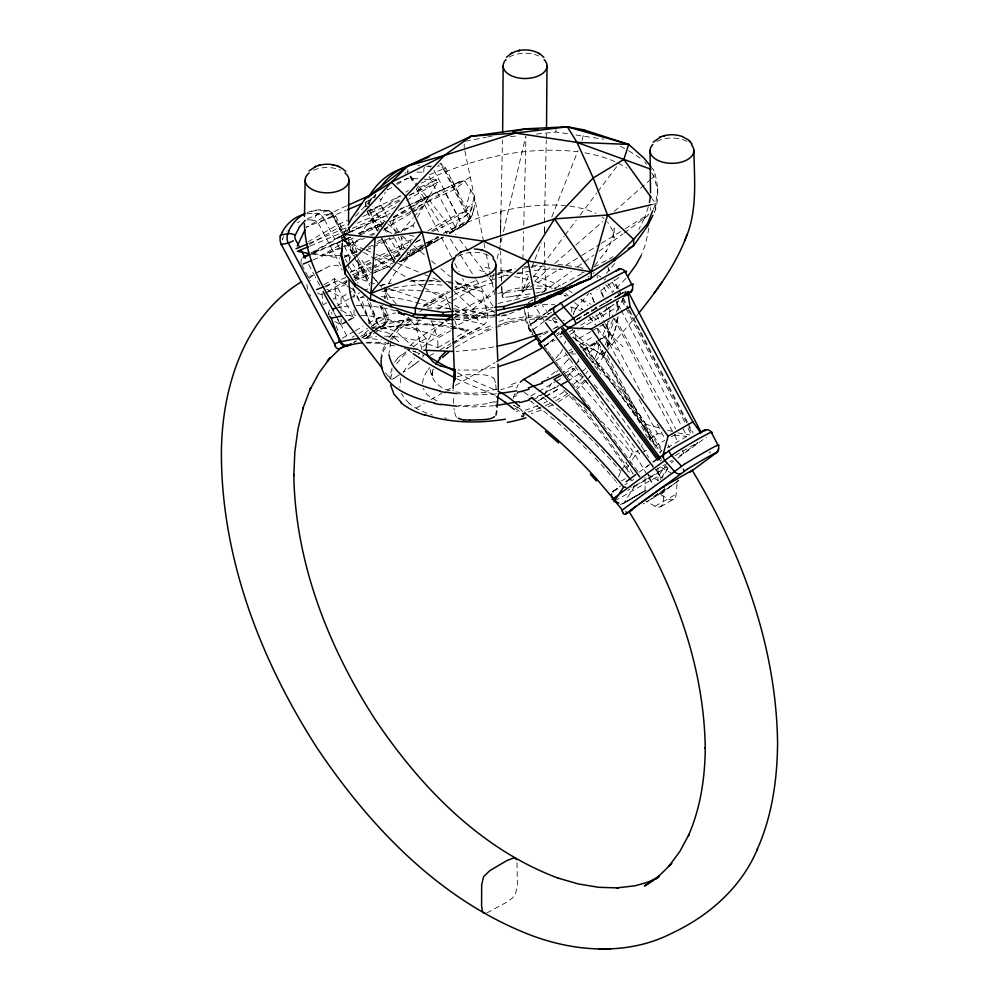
<?xml version="1.0" encoding="UTF-8"?>
<svg xmlns="http://www.w3.org/2000/svg" width="999" height="999" viewBox="0 0 999 999"><rect width="100%" height="100%" fill="white"/><g stroke="black" fill="none" stroke-linecap="round" stroke-linejoin="round"><path stroke-width="0.75" stroke-dasharray="5 3.75" d="M544.368 232.305L544.368 226.423L544.38 232.655M500.649 238.848L500.636 241.895L500.636 239.011M500.661 232.767L500.686 225.162L500.649 233.229M544.393 231.768L544.418 225.524M453.071 390.934L453.084 389.647M431.58 230.931L467.282 210.377L467.27 209.091A10.027 4.208 -73.2 0 1 467.407 208.616M437.937 344.867L437.774 347.714L432.729 345.741A310.801 158.154 61.6 0 0 383.991 336.188M500.599 238.174L500.611 245.354M500.611 236.726L500.686 225.162M544.443 222.615L546.278 140.409M328.896 314.71C327.335 311.75 331.88 305.544 331.855 314.173M500.886 211.813L500.661 226.011L502.472 139.985M546.316 138.936L546.441 133.042M380.781 359.041L381.618 353.084L385.914 342.37M522.664 268.806L522.09 292.12L513.873 300.949M522.902 259.478L523.601 231.506M523.751 225.287L525.961 136.688M575.861 340.497L575.774 335.864L574.163 330.269M545.729 288.524L545.866 288.711A88.299 8.429 -4 0 1 545.941 288.961L544.805 290.959M422.415 383.404L423.701 377.073L427.897 369.43M348.351 268.256L348.676 263.923M664.422 487.2L663.274 501.585A13.749 7.942 60 0 1 662.474 504.695L660.576 506.793L657.879 507.292A10.927 6.306 60 0 1 654.969 506.281L645.704 500.924M660.576 506.793L673.488 499.338L675.386 497.24A13.749 7.942 60 0 0 676.186 494.13L677.459 478.246M426.161 348.451C427.185 336.95 436.251 328.459 444.58 321.428M639.66 453.246L639.585 454.058L565.247 352.859M342.52 241.683L343.356 234.241L347.44 226.323M654.32 212.675C659.527 199.163 658.329 183.953 653.933 170.33L652.135 168.119M609.44 316.496L610.064 306.543M617.694 317.794L614.497 331.68L607.38 347.902M618.031 316.683C616.945 327.173 612.899 337.212 607.23 346.054M376.635 320.204L376.086 322.902M655.681 210.002L655.681 203.671L657.841 188.424M449.587 233.616L462.774 226.111C472.402 220.654 475.137 208.666 474.65 198.389M599.1 344.405L597.464 352.11L593.119 362.587M551.698 312.337L529.695 325.05L528.721 326.361L528.883 328.559L531.368 330.906L544.28 321.353M571.728 312.05L571.952 304.245M349.101 261.263L352.21 249.5L357.917 237.799M648.95 227.859L645.629 243.956L640.996 255.894M390.509 378.758L392.969 370.204M381.131 360.277L383.416 351.136L388.661 341.733M389.985 375.799L389.81 377.048A20.779 6.656 -41.3 0 0 389.835 378.171L390.609 379.096A5.819 1.873 -41.6 0 0 391.158 379.108M410.552 250.2L410.189 251.998A31.394 15.972 60.3 0 1 408.466 256.144L405.956 258.803L400.374 261.726M608.691 339.96L606.893 347.602L608.691 333.728L606.393 321.965M573.451 314.598L573.613 313.798M365.584 202.435L365.284 206.955M426.111 346.94L426.748 343.544A73.976 23.589 -45.5 0 0 426.96 342.257A51.249 16.346 -45.5 0 0 426.998 341.533L426.648 339.185L408.291 317.57M425.949 347.727L425.811 348.401M459.09 221.591L459.415 219.48L434.902 171.94A10.914 8.479 68.2 0 0 433.666 169.942M470.354 218.019L470.504 217.295L469.13 219.443A8.317 6.768 66.5 0 1 468.356 219.98L446.116 232.829M473.913 208.966L471.678 216.146L472.165 215.01M493.631 273.876L491.883 281.418L494.53 293.594M497.152 258.803L502.085 237.687M503.484 231.656L525.649 136.638M410.764 209.678L453.484 190.022L465.084 181.643L470.816 190.06L466.633 204.957A10.927 8.904 66.2 0 0 466.371 206.006L467.744 207.33L471.491 205.17L469.83 217.57A31.394 20.167 59.7 0 1 467.307 222.165L462.774 226.111M431.98 373.776L433.129 369.268L432.13 374.737L433.091 368.082M386.526 288.986L384.927 298.738L384.89 286.875M648.339 206.805L644.467 218.506L645.391 216.196L638.96 229.246M618.481 477.01L620.591 471.915M565.546 341.084L564.61 344.068M400.799 377.984L399.762 387.437M528.721 326.361L528.733 328.196L532.604 334.94M574.2 311.463L576.798 307.767L581.443 309.091M390.909 342.058L388.961 353.296M392.145 368.007L390.347 374.2A76.074 24.476 -41 0 0 390.047 375.761M386.064 290.659L387.275 287.075M513.161 398.451L514.897 393.344M516.62 388.224L516.97 387.2A7.418 2.685 -45.9 0 1 518.369 384.59M608.066 322.34L603.234 334.141L599.8 339.985M651.161 441.483L645.529 424.225L601.91 354.682L603.421 350.412M605.444 344.717L614.522 319.056M577.784 361.975L578.945 358.841M641.083 447.04L642.245 444.543M371.84 332.192L369.63 335.452L371.378 333.191M528.359 276.236L522.09 292.12L560.439 268.544M531.793 267.57L541.495 243.019M551.773 217.02L578.034 150.587M582.03 140.472L583.741 133.604M653.346 209.365L655.681 203.671L652.047 198.614M347.44 230.732L343.356 240.584L362.25 251.548M617.931 310.689L623.151 298.202M597.19 367.47L604.932 353.259M603.708 356.119L606.768 349.263M282.205 240.135A4.97 4.058 66.3 0 1 282.542 239.023L283.341 237.312M612.961 319.58L605.369 336.388L598.876 341.159M613.149 319.156L613.436 318.531M616.271 312.225L619.03 306.119L620.454 308.866M307.342 218.756L317.832 214.623L330.419 214.885A4.995 4.071 66.3 0 1 333.916 217.695L335.689 216.159L334.353 214.086L328.771 210.664L317.382 210.127L308.404 212.188M391.933 339.897L399.063 328.933M402.922 258.541L425.999 245.454M572.914 351.011L571.778 353.309M626.96 468.244L627.797 471.041L632.417 473.813A13.449 6.981 8.3 0 0 633.091 474.05M374.138 197.552L375.624 194.817M387.487 217.332L381.069 205.357A5.42 4.408 66.3 0 1 381.031 199.688L385.477 192.07M414.66 222.315L412.999 225.324L401.398 232.03M417.432 217.295L428.971 196.391L412.187 204.033M388.798 283.479C395.791 269.193 407.392 257.804 419.855 248.189L422.802 246.116M423.376 355.819L422.565 357.142M368.906 203.172L372.627 197.103M605.219 352.185L603.508 353.971L601.373 354.008A19.218 10.739 52 0 1 597.027 351.361M403.346 372.09L408.903 364.061L414.672 357.917M394.667 362.088L397.664 358.416M667.819 468.668L661.875 478.071M544.293 394.717L553.134 380.769M567.644 377.222L573.276 368.344A351.636 195.429 65.5 0 1 590.446 386.9M621.653 470.267L626.385 462.799M629.545 457.817L631.917 454.083L638.236 450.437L629.545 464.135M628.758 465.372L627.172 467.869A318.044 176.761 65.5 0 0 572.452 396.84M634.964 485.701L624.238 502.597A7.305 4.221 60 0 1 620.766 503.596M666.982 462.799L659.115 475.199A7.305 1.161 -29.5 0 1 650.349 480.507L616.52 500.024M661.363 477.872L667.956 467.47M388.898 337.699L397.152 327.622L408.666 317.207M396.615 363.636L408.966 349.7M469.917 218.694L462.2 226.286L448.676 233.304M467.744 207.33L467.682 207.417A1.711 0.987 -64.7 0 0 467.307 208.704M359.24 235.577C370.167 218.781 385.564 205.457 402.11 194.393M393.631 220.417L395.554 218.694L389.747 221.254M368.494 330.12L360.726 336.476M387.125 189.698L387.687 188.923M587.662 371.241L585.976 373.501M454.433 229.995A7.443 6.069 65.8 0 0 455.981 228.609L456.019 228.559M559.015 354.345L555.382 358.878M529.57 282.205L522.09 292.12L530.257 284.965M533.304 277.235L541.72 266.071M542.657 264.835L564.16 236.313M565.097 235.065L576.311 220.18M580.057 215.222L596.878 192.894M597.814 191.658L617.444 165.609M567.32 360.314L561.525 367.132M390.509 339.335L392.357 336.95M637.699 314.585L607.817 349.475M649.587 439.548L657.504 433.666L664.273 434.278M614.785 263.449L606.393 273.339M401.061 231.868L412.899 218.094M413.873 216.945L422.752 206.618L437.562 182.43L436.188 179.857L424.213 179.183M575.324 308.903L588.736 293.494M355.482 216.308L375.936 194.455M583.304 376.723L578.908 381.456M594.58 265.672L606.306 251.036L605.981 251.611L609.939 244.418L612.674 237.25L614.148 228.321L614.035 238.049L612.762 230.669L607.567 221.99M625.898 278.434L611.962 292.645M590.846 375.537L589.298 377.26M503.284 293.806L502.272 296.965M592.532 349.563L586.6 355.806M364.785 249.55L343.356 240.584L343.356 234.241L347.54 229.72M598.576 357.517L592.956 363.374M587.075 379.87L590.222 376.473M559.265 333.716L557.167 335.876M309.34 278.471L313.723 274.9M347.128 281.393L344.131 283.579L346.99 282.38M586.026 381.006L576.648 389.41M346.69 281.818L345.442 282.792M556.343 372.152L558.141 370.492M445.479 168.132L443.668 169.268A5.395 4.396 66.3 0 0 439.11 166.221L437.187 166.084M406.468 321.241L409.34 318.669M400.424 328.621L412.862 318.456M612.412 491.92L620.579 485.851M455.057 311.101L473.039 309.116L494.055 290.672M534.915 280.881L550.087 267.595M554.757 263.511L574.587 246.141M575.761 245.117L602.597 221.616M614.26 211.401L650.424 179.72M651.598 178.709L653.933 176.661L653.933 170.33M553.771 339.073L544.755 346.178M418.344 354.558L419.805 353.296M613.286 491.308L619.755 486.463M419.018 360.976L417.594 362.162M697.714 442.894L683.728 453.159L682.329 450.387M463.074 225.674L466.296 222.74A43.057 28.546 51.7 0 0 468.356 219.992M415.921 363.461L413.811 365.022M402.06 354.82L409.228 349.6M531.356 323.838L529.97 324.875L534.24 321.69M532.792 322.777L537.262 319.455M535.739 320.579L547.477 311.913M544.954 345.629L553.371 339.41M543.606 314.76L545.242 313.549M617.931 296.303L620.391 294.493L619.392 292.582M582.792 349.937L596.341 341.596M649.025 438.898L657.504 433.666L637.687 396.678M645.516 467.495L649.862 464.31M639.023 472.277L648.776 465.109M660.327 460.901L661.688 459.902M677.809 458.079L706.368 437.125M708.978 453.034L710.726 451.76M659.864 492.557L666.108 487.974M678.746 480.531L676.423 482.23M618.893 277.46L600.374 290.959L596.977 289.473M622.464 292.695L617.682 296.191M618.194 301.174L616.408 302.472L620.654 299.375M666.857 466.108L658.091 472.527A7.155 1.274 -30.1 0 1 649.637 477.734L632.105 487.862M671.241 462.899L673.426 461.288M663.648 491.496L646.465 501.998M667.207 488.898L674.899 483.279M660.139 494.068L678.421 480.694M532.33 299.85L528.558 302.597L532.654 300.374M542.407 292.507L571.353 271.428M577.647 266.845L594.005 254.92M599.038 251.261L622.951 233.841M624.213 232.917L648.126 215.497M604.145 280.07L605.856 278.821M605.644 310.327L612.824 305.095M609.877 307.242L617.07 301.998M673.913 484.065L646.927 501.71M607.442 309.016L579.408 326.049M683.691 453.196L676.872 457.629M593.019 273.526L594.293 272.602M413.361 346.653L420.829 341.408M412.312 366.109L403.509 372.14M569.705 394.655L558.316 401.898M312 220.242L314.91 220.542A4.983 4.071 66.3 0 1 318.331 223.326L324.488 219.618L335.602 216.034M587.887 277.11L589.173 276.224M454.995 313.873L473.663 303.359L494.48 294.655M367.182 337.262L369.568 335.514L366.621 337.575A13.449 13.049 30.5 0 1 365.771 337.962L369.218 337.35A310.801 158.154 61.6 0 1 376.498 336.501M399.625 374.662L396.303 376.71M455.319 347.415L473.051 337.175L493.007 328.471M428.409 242.17L438.086 236.189M423.376 306.643L450.337 291.521M405.869 192.083L408.379 190.534M565.734 265.284L580.282 256.343M581.605 255.532L600.124 244.156M601.448 243.331L623.938 229.52M625.262 228.696L649.063 214.061M583.166 350.424L597.464 342.158M308.129 277.585L315.846 273.139M634.802 485.801L633.191 486.538M317.932 272.29L329.77 265.996L336.651 265.235A8.254 6.731 66.3 0 1 338.736 266.233L342.095 269.568M386.388 315.409L387.437 314.847L376.723 319.368L366.633 299.775M534.44 306.456L535.377 305.919M646.116 490.272L623.301 503.496L620.204 504.42M404.495 259.765L400.824 261.501A7.343 5.982 66.3 0 1 399.612 261.988L404.757 259.44L407.629 256.618A43.132 19.992 67 0 0 409.053 254.245M362.387 337.412L371.453 332.18M552.884 329.171L557.779 326.336M600.112 314.098L599.35 312.699M639.797 493.918L623.676 503.246L641.882 492.732M346.603 205.894L330.969 212.962L306.169 227.273L346.141 210.314M366.121 201.835L375.661 196.766M387.687 189.822L391.695 187.512M397.04 184.415L407.729 178.247L422.714 179.096M308.017 241.858L337.35 224.925L347.227 220.417M309.378 244.43L338.711 227.497L347.177 223.639M380.981 205.407L379.046 206.493M399.875 200.824L371.616 217.133L357.355 223.102M409.29 195.392L436.188 179.857L416.421 188.861M310.926 253.022L338.411 237.15L346.828 233.316M349.263 232.692L340.871 236.513L312.038 253.159L339.685 258.192M395.854 206.506L372.977 219.718L348.738 229.87M406.618 200.3L437.562 182.43L409.315 195.305M339.473 245.092L321.203 255.644L310.776 253.771M358.766 233.566L383.978 222.365M393.244 217.02L407.792 208.616M409.115 207.854L428.971 196.391M383.703 223.239L360.052 233.716M393.481 217.595L412.362 206.693M413.374 206.106L439.335 191.121L461.9 181.006M410.726 213.561L384.003 228.996L391.87 233.466M412.063 212.787L422.752 206.618L390.06 221.403M344.056 257.068L360.589 249.101M324.051 284.628L334.378 278.659L348.763 286.963M350.362 272.09L373.826 260.826M325.574 287.088L334.615 281.868L353.334 317.207L348.164 320.192M412.175 239.41L410.539 240.359L410.776 243.257M327.834 291.408L347.477 280.057M354.021 276.286L370.654 268.381M344.131 283.579L346.69 282.105M354.345 277.685L373.476 268.356M406.393 247.814L374.463 262.1M415.422 242.607L420.579 239.635L422.09 241.358M423.876 245.667L409.041 254.233A8.342 6.793 65.4 0 1 408.254 254.608L407.18 252.747M427.572 243.531L438.698 237.113M427.297 244.705L433.791 240.959L407.142 253.059M322.852 305.045L326.723 302.809M333.179 299.076L335.764 297.59L334.378 278.659M399.225 261.85L423.376 247.914M426.823 245.916L440.621 237.949M443.369 236.938L397.977 262.687M449.45 233.429L457.554 228.746A7.343 5.982 66.3 0 0 459.365 219.28L445.804 193.706A5.507 4.483 66.3 0 0 439.335 191.134M403.471 260.24L443.094 237.475M326.698 289.136L341.084 297.44L351.411 291.483M337.262 305.694L349.126 298.851M350.449 298.089L359.677 292.757M431.655 321.603L437.025 336.251A318.044 162.362 61.6 0 0 371.865 327.759L360.801 297.565L365.859 294.643M346.878 320.941L340.409 324.675L333.941 312.437M334.877 321.466L341.084 325.05L347.54 321.328M348.826 320.579L353.996 317.595L353.996 309.927M342.27 338.299L353.983 331.531M355.282 330.781L363.087 326.273M368.281 323.276L374.787 319.518A7.305 1.723 -20.1 0 1 384.028 316.383A319.568 208.729 57.8 0 1 395.616 312.887M352.135 337.3L354.333 336.026M358.728 333.491L367.52 328.409M371.928 325.874L385.114 318.256A1.773 1.449 66.4 0 0 385.589 315.971L380.544 306.256M372.078 328.446L378.446 324.775L380.994 328.896M362.275 335.689L370.03 331.206M353.796 342.357L355.981 341.096M362.55 337.3L371.316 332.242M375.686 329.72L384.453 324.663A7.155 5.332 72.6 0 0 386.151 315.547L381.118 305.731M353.896 342.395L356.493 340.896M361.7 337.887L372.103 331.88M373.401 331.131L382.517 325.874A311.975 204.296 57.7 0 1 412.075 318.956M365.771 337.962L381.593 328.821L385.826 327.759A310.801 199.425 58.2 0 1 462.35 328.646L468.331 330.07L452.385 339.285M450.449 308.978L445.092 294.343L425.761 305.494A351.636 179.508 61.6 0 0 381.268 296.628M437.587 309.353L450.986 301.611M452.322 300.836L475.099 287.687A7.418 5.432 -79.5 0 1 482.042 291.508A344.955 225.312 57.8 0 0 455.169 286.363M450.699 330.719L437.525 338.324A8.991 1.099 83.1 0 1 437.874 344.605M452.01 329.957L457.28 326.923M437.774 347.714L451.061 340.047M429.533 355.906L433.529 353.609M440.184 349.762L450.824 343.619M452.16 342.844L484.103 324.4A7.293 5.345 -79.5 0 0 487.624 314.972L482.067 291.496M416.158 408.129L424.213 403.471M430.856 399.637L441.745 393.344M447.415 390.072L450.499 388.286M455.407 385.464L494.98 362.625M539.235 337.063L540.909 336.089M543.406 334.653L549.188 331.306M577.235 319.006L620.616 294.018M576.298 319.767L597.814 307.342M599.163 306.568L627.422 290.259M576.273 319.992L597.802 307.567M604.532 303.684L608.566 301.361M615.284 297.477L623.364 292.807M556.343 334.128L559.203 332.467M544.455 346.216L555.257 339.985M559.852 337.337L562.162 336.001M569.055 332.018L572.527 329.682M570.067 334.39L578.009 329.807M579.333 329.046L619.03 306.119M590.983 331.518L576.286 339.997L572.577 337.138M592.32 330.744L609.69 320.716M569.143 350.599L571.74 349.101M579.532 344.605L593.831 336.351M556.093 360.751L566.808 354.558M568.156 353.783L573.513 350.699M597.639 340.859L605.369 336.388L623.726 370.641M583.616 350.137L597.789 341.945L649.937 439.223M564.26 373.551L573.276 368.344M530.906 395.991L537.562 392.145M538.886 391.383L554.857 382.155M556.193 381.393L562.849 377.547M564.173 376.785L569.505 373.701A7.293 2.635 -45.9 0 0 575.699 367.37M533.354 399.837L541.333 395.229M542.657 394.468L558.603 385.264M541.758 398.501L544.393 396.978M545.704 396.228L560.189 387.862M540.297 399.712L543.019 398.139M545.566 396.665L560.289 388.161M642.132 452.672L647.24 449.725M654.345 446.478L664.785 440.447M671.316 436.688L676.535 433.666M659.477 452.247L662.1 450.724M667.332 447.702L687 436.351L681.992 426.76M621.39 480.969L625.349 478.683M675.012 455.669L696.44 443.306M613.349 491.283L620.516 487.175M624.912 484.627L627.11 483.366M631.505 480.819L633.703 479.557M655.494 469.992L664.66 464.697M669.892 461.675L672.514 460.164M635.401 485.439L667.045 467.17M627.722 490.397L629.907 489.135M643.756 491.333L624.238 502.597A7.305 5.707 32.5 0 1 620.916 503.346M653.458 496.453L658.616 493.469M643.231 503.846L644.455 503.146M654.969 506.281L676.186 494.13M372.777 331.418L384.727 324.538C392.145 319.992 385.839 310.127 382.555 305.294M404.907 173.302L406.006 172.677M457.117 376.785L464.185 374.975A68.856 66.646 29.1 0 1 468.069 374.7L480.719 374.7A73.976 71.853 31.3 0 1 483.316 374.837A51.249 49.775 31.2 0 1 484.89 374.962L490.247 376.011L493.543 378.196M429.582 174.663L445.517 167.994M696.815 443.094L697.677 442.644M534.015 299.638L538.111 297.427M554.495 288.549L584.515 272.277M594.08 267.108L613.186 256.755M421.416 183.104L438.648 174.7C481.943 156.194 529.92 146.291 577.035 151.661M443.269 233.391C480.469 213.836 523.039 202.51 565.247 205.507M317.133 272.415L325.299 268.107M377.56 207.28L374.001 209.028L381.718 223.564M552.809 404.757L547.589 407.28M461.513 226.835L447.739 233.217M459.54 181.793L451.61 185.539M407.13 172.09L408.254 171.528M383.579 230.307L389.148 227.035L393.169 223.164L399.013 232.38M459.752 181.693L457.892 182.58L459.328 181.893M555.144 328.034L557.879 326.748M454.42 289.61L478.196 279.595M415.909 202.048L439.672 190.946M374.613 328.833L384.453 324.663M673.488 499.338L670.791 499.837A10.927 6.306 60 0 1 667.894 498.826L657.954 493.081M366.995 211.401L400.886 195.954M362.712 216.558L400.849 199.176M348.226 232.68L390.272 213.499M400.087 209.028L407.255 205.757M408.653 205.12L439.335 191.121M447.927 187.213L450.387 186.101M350.499 237.175L344.892 239.723L353.446 255.881M358.903 233.341L384.128 221.828M393.943 217.357L409.365 210.327M356.631 274.75A7.343 5.982 66.3 0 0 358.454 265.309L371.054 259.565M372.452 258.916L410.302 241.658M432.717 231.431L462.062 218.019L469.33 212.65A32.055 20.954 59.6 0 0 471.978 208.117L473.938 195.979L470.816 190.06M372.053 267.744L401.486 254.32M409.902 250.474L439.335 237.05M441.783 190.01L445.479 188.336M338.748 236.975L347.09 233.179M348.476 232.542L363.773 225.587M350.661 232.055L389.81 214.223M398.201 210.402L410.789 204.67M374.6 267.844L398.726 256.88M456.256 289.61L470.517 283.416M454.308 294.393L469.667 287.724M396.353 183.391L407.729 178.247M330.969 212.962L345.991 241.333L354.52 237.475M360.214 234.902L381.531 225.262M377.585 241.383L383.254 238.823M394.58 233.679L412.999 225.324L415.759 230.532M375.249 260.19L407.829 245.417M416.321 241.558L420.579 239.635M501.048 316.121L507.155 314.947L514.073 311.9M344.28 255.632L353.509 255.632L356.318 254.395M366.171 250.062L371.803 247.59M373.201 246.965L395.716 237.075M539.035 304.957L538.136 305.357M536.788 305.931L534.515 306.893M339.76 247.777L321.203 255.644L342.744 255.632M341.183 247.165L361.163 238.686M369.73 235.052L375.437 232.63M330.881 245.317L349.925 237.25M358.341 233.704L361.188 232.492M344.343 257.33L357.03 251.973M368.306 247.203L375.349 244.231M376.76 243.631L393.668 236.488M350.512 272.228L373.052 262.7M372.252 266.396L394.28 257.155L399.675 252.872A32.055 15.884 60.4 0 0 401.386 248.876L401.998 240.434L400.936 236.026M382.917 224.151L379.995 225.387A5.507 4.483 66.3 0 0 378.072 231.031M354.121 279.37L372.652 271.566M374.088 270.966L394.056 262.562M308.853 243.406L347.365 227.285M310.214 245.991L347.302 230.457M350.274 237.138L312.038 253.159L320.791 249.563M311.626 253.983L351.511 237.3M313.124 259.877L364.398 238.436M371.528 235.452L374.375 234.266M325.249 286.064L346.616 277.123M352.31 274.737L370.829 266.995M325.324 293.069L347.415 283.866M355.244 280.557L369.48 274.6M375.187 272.228L390.859 265.672M361.513 277.959L370.154 274.35M371.591 273.751L390.297 265.934M485.626 327.884L492.769 325.012M484.415 330.632L492.619 327.347M543.681 332.742L547.989 330.981M478.384 319.992L477.859 320.192A7.98 1.436 74.5 0 1 476.123 316.571A7.168 1.286 74.5 0 1 474.662 311.438L475.237 311.226M402.11 260.889L399.962 261.651M542.007 394.68L534.315 397.377M408.116 254.658L405.894 255.319M513.936 396.64L516.633 395.629M541.396 410.015L531.406 413.711M512.724 386.051L500.761 389.66M495.929 327.472L510.202 322.989L523.676 320.13L534.79 318.931L533.903 318.956L545.092 319.255M364.972 289.947L367.907 288.948M498.126 325.362L503.646 323.551M486.863 912.949L507.042 901.997L512.112 898.351L515.434 894.48L517.395 885.114L516.97 861.225M498.039 293.444L515.709 288.624L530.981 286.313M489.76 276.461L496.628 274.375M490.359 280.257L508.029 275.225M498.026 303.409L528.846 296.566M505.494 292.695L514.148 291.221A51.249 6.756 -7.2 0 1 515.721 291.021M509.253 321.878L529.17 317.657L547.227 316.833M498.076 273.002L515.397 268.631M498.002 273.963L513.124 270.18M368.456 210.527L373.951 209.053L373.314 207.63A10.989 9.341 70.4 0 1 372.877 206.144M510.564 319.305L530.044 315.834L546.366 316.296M597.202 342.245L596.478 342.045L647.527 437.612M370.804 198.364L373.301 197.752M381.481 329.021L393.831 326.373L392.794 326.561L411.301 324.613L430.544 324.862L429.52 324.775L449.4 327.222M379.907 285.477L391.508 283.004M651.173 204.733L655.681 203.671M506.568 270.704L515.059 268.731M494.705 402.235L497.452 401.598M631.48 487.037L630.631 487.212M542.207 291.908L540.746 292.207M455.057 315.097L473.039 315.447L495.154 310.776M494.967 367.407L477.41 370.042L458.054 370.005M465.696 141.221L486.226 137.263M487.687 136.975L492.095 136.126M516.833 273.202L542.544 269.405L558.653 268.956M494.717 314.872L478.234 317.582L456.381 319.43M493.806 346.915L477.597 349.588L456.181 351.386M539.622 292.42L537.862 292.719A20.779 1.411 -8.6 0 1 535.739 293.069M487.225 403.683L472.677 405.357L458.179 405.344M523.938 266.97L529.557 266.096M522.652 268.319L529.358 267.32M516.533 295.904L529.17 294.056A76.074 4.845 -8.6 0 0 531.78 293.731M468.244 330.095L463.461 330.12M512.662 296.466L510.914 296.703M510.639 296.74L503.459 297.415M486.163 392.407L470.554 393.344L455.719 391.97M575.624 353.971L571.952 354.021M530.968 289.173L518.319 290.684A73.976 9.778 -7.2 0 0 515.721 291.046M494.28 405.744L473.926 406.905L458.391 406.356M532.367 265.672L540.646 264.772M535.751 288.649L545.479 288.336M530.706 267.12L544.755 265.971M536.488 134.053L555.956 132.043L569.855 134.091M495.841 393.981L476.785 394.88L456.318 393.618M426.76 166.383L432.405 166.034M510.514 136.576L516.708 136.001M454.033 291.321L473.039 309.116L493.169 307.38M495.005 316.77L476.948 318.182L453.821 316.783M426.735 242.745L433.791 240.959L427.072 242.745M417.882 165.597L419.68 165.509M412.112 280.569L426.298 280.244M542.582 304.508L554.52 304.483M416.945 172.128L423.851 172.178A5.495 4.471 66.3 0 1 425.012 172.34M365.909 342.994L379.433 343.244L378.221 343.156L397.714 346.428M473.039 309.116L473.039 315.447L494.755 315.135M502.509 315.022L507.155 314.947M537.275 285.976L548.701 286.613L556.081 288.274M531.893 401.436L530.794 401.373L536.675 405.756M429.183 280.332L439.348 280.856M557.929 264.335L579.22 267.282M314.71 213.574L317.582 213.823L327.709 210.752A9.765 7.492 70.3 0 1 334.215 216.546L354.008 253.858M674.3 435.189L686.788 436.338M446.216 281.481L453.596 282.38M324.35 210.302L327.709 210.764A5.569 2.785 -77.9 0 1 330.357 214.897M343.356 234.241L347.902 234.753M512.112 272.402L509.89 272.165A51.336 17.682 -4.5 0 1 504.233 271.428M508.216 275.687L504.557 275.249A87.462 22.965 -1.6 0 1 498.813 274.55A48.826 16.596 -4.7 0 1 493.543 273.676M564.31 295.604L566.383 295.879M517.232 273.052L527.909 274.812M569.792 205.994L584.939 209.016L595.991 213.349M576.023 135.002L603.696 139.223M514.66 276.636L527.11 279.108A88.824 59.291 -16.6 0 1 529.77 279.782M456.555 282.779L478.334 287.15M454.108 314.248L476.948 318.182L473.039 315.447M546.416 319.393L556.568 322.04L555.481 321.616L560.589 324.563M677.834 432.917L689.747 434.977M446.528 418.356L444.405 417.957M584.914 152.859C599.6 155.457 614.26 159.902 626.835 168.119M553.683 317.545L555.694 317.932M452.297 327.797L462.362 329.92L461.001 329.533M485.152 267.332L491.983 268.868M479.632 270.504L487.612 272.327M409.365 235.002L412.949 235.951A12.05 9.815 66.2 0 1 413.711 236.189L414.573 236.813M645.529 424.225L658.741 427.784M667.557 430.157L671.965 431.331M581.58 272.09L584.19 272.852M450.212 390.684C438.923 388.474 430.007 379.121 430.169 367.17M404.408 348.214L415.347 351.873L408.778 349.55L409.852 349.937M430.544 414.398L432.317 414.96M580.307 267.545L582.867 268.369M353.896 276.873L374.4 283.753M389.048 288.674L419.817 299.001M421.278 299.488L453.509 310.314M454.982 310.801L476.948 318.182L425.674 288.399M400.374 232.305L398.663 231.718M553.034 317.994L557.242 319.917M414.285 351.498L424.051 355.494M366.208 250.15L374.775 253.734M376.211 254.333L396.203 262.7M397.627 263.299L419.056 272.252M424.775 274.65L439.061 280.632M454.77 287.2L470.479 293.781L494.68 312.637M437.137 401.024L427.46 395.08L423.151 388.449M654.395 445.079L607.255 355.307M562.887 320.13L564.46 320.854M399.525 254.782L389.46 237.787M620.516 146.403L624.6 148.564M439.885 163.561A11.014 8.566 68.4 0 1 443.057 166.546L467.782 214.41L470.504 217.245L445.604 167.994L440.759 163.162M426.511 339.048L425.474 338.886A16.733 5.12 -44.5 0 0 420.766 341.708M601.91 354.682L576.286 339.997L600.661 374.063M350.075 287.724L353.996 289.985L353.996 297.652M660.564 466.983L672.339 473.776M647.652 474.438L658.116 480.482M353.996 317.595L344.056 311.863A10.927 6.306 60 0 1 341.159 309.528L336.563 301.623A13.749 7.942 60 0 1 335.764 297.59M363.599 252.335L391.933 268.793M393.281 269.58L409.478 278.983M410.826 279.77L424.325 287.612M628.671 150.724L640.222 158.129M598.538 275.512L600.986 277.085M596.977 351.636L578.209 337.063M586.713 312.5L588.224 313.549M513.723 405.182L522.902 411.738M515.234 408.341L524.35 414.872M592.12 316.346L599.412 321.803M574.625 302.572L575.574 303.321A145.729 112.662 -24.6 0 1 582.941 309.752M358.966 274.588L352.659 263.973M580.706 299.163L581.63 299.912A150.737 116.146 -26.2 0 1 587.924 305.594M573.176 336.95L586.038 347.552L635.851 416.471M382.904 228.059L372.977 219.718L371.616 217.133L370.179 208.129M368.918 207.904L365.372 204.907L365.372 202.385M370.105 208.903L386.638 222.889M387.812 223.888L400.799 234.865M401.985 235.864L409.066 241.858M413.798 245.854L425.599 255.831M431.506 260.826L436.226 264.822M440.959 268.818L450.399 276.798M455.132 280.794L470.479 293.781L462.649 278.596M602.222 217.045L604.033 218.594M380.007 224.663L381.618 226.061M384.652 228.684L390.247 233.529M409.215 403.296L404.645 398.638L401.523 393.631M565.621 293.294L568.294 296.016M395.154 338.411L397.827 340.946A200.337 47.952 22.4 0 0 399.188 342.232M605.669 284.59L611.5 291.321M589.847 317.033L595.829 324.875M582.492 347.24C613.236 377.397 639.397 412 661.7 448.776M563.723 390.047C587.662 414.023 608.366 441.034 626.785 469.43L627.11 470.154M596.428 341.995L595.991 340.959M396.141 303.871L384.465 290.572M543.868 344.73L544.905 345.966M614.273 479.47L615.596 481.043M616.383 481.993L616.907 482.617M378.996 284.078L373.526 277.347M379.895 285.165L381.693 287.337M592.857 311.026L592.082 310.077A86.501 62.825 -10.7 0 0 591.683 309.615M607.954 283.529L613.236 291.146M589.535 317.133L594.842 324.188M600.961 312.662L604.445 317.794M410.651 176.024L417.27 184.603M418.206 185.826L455.994 234.852M459.765 239.748L468.269 250.786M469.205 252.01L488.099 276.523M489.048 277.747L491.883 281.418L490.621 275.349M373.239 277.048L376.71 281.568L373.014 276.735M385.589 372.752L390.222 378.896M595.916 314.91L600.312 321.041M544.28 346.453L547.09 350.199M548.026 351.448L550.824 355.194M551.76 356.443L554.557 360.189M555.494 361.438L558.304 365.184M559.24 366.433L562.037 370.179M562.974 371.428L565.771 375.162M566.708 376.411L638.661 472.552M552.335 319.031L558.478 327.447M548.651 313.973L542.532 305.532M586.038 347.552L651.198 437.312L655.506 447.003M369.43 271.878L359.827 257.205M544.293 321.016L534.989 306.356M394.006 261.251L381.581 238.936M597.739 328.434L598.438 329.52A82.343 46.928 23.9 0 0 601.448 333.828A47.977 29.67 19.5 0 0 604.944 337.962A102.335 52.597 26.2 0 0 608.903 341.945A145.592 59.366 30.9 0 0 617.457 349.85M602.772 324.775L603.808 326.411A47.84 29.645 18.7 0 0 606.905 330.669A74.226 42.258 22.9 0 0 610.526 334.74A102.335 52.597 26.2 0 0 614.485 338.723A145.592 59.366 30.9 0 0 623.026 346.628M410.327 176.274L416.158 185.439M416.995 186.751L447.003 233.903M450.337 239.136L459.503 253.546M460.339 254.857L475.337 278.434M476.173 279.745L492.844 305.931M603.771 287.125L607.717 294.618M633.041 473.776L629.82 468.631A310.801 172.565 65.6 0 0 624.737 460.801M533.104 333.916L529.707 327.947A32.055 18.569 53.2 0 1 527.06 321.428L525.187 311.563M644.83 161.826L646.353 164.298M651.66 172.952L653.933 176.661L657.841 190.871M535.227 333.092L532.804 328.896A43.132 28.347 50.1 0 1 530.706 324.463M524.363 309.515L526.061 321.915L531.93 334.478M535.027 333.329L531.73 327.297A31.394 18.182 54.2 0 1 529.208 320.716L527.547 307.904M573.563 331.993L572.614 329.932M404.458 248.039L398.351 237.213M395.404 259.29L384.615 239.735M396.091 233.142L389.797 221.616M615.771 318.993L675.624 428.846M382.055 238.524L393.144 259.703M384.815 229.295L386.363 232.143M379.233 229.795L368.519 209.74M377.797 230.669L367.195 210.864M377.272 230.956L367.295 212.35M529.108 329.508L530.457 332.03M352.934 287.812L367.12 315.522L369.992 325.224A8.254 6.731 66.3 0 1 369.98 325.849M336.139 316.009L347.839 337.762A1.773 1.449 66.4 0 0 348.376 338.399M612.212 282.068L616.108 289.385M618.069 293.044L619.043 294.88M319.805 285.427L315.234 276.81M309.49 293.981L310.664 296.166M394.355 237.787L402.11 252.647M381.493 237.862L392.195 258.054M333.941 217.682L355.469 258.404M354.158 257.23L358.441 265.309M349.9 258.778L344.455 245.954M308.691 264.473L314.573 275.574M301.723 264.648L310.277 280.806M335.701 216.134L357.467 257.317M358.191 258.691L369.742 280.694M324.488 219.618L339.585 248.164M318.344 223.326L340.834 265.871M443.668 169.268L469.13 219.443M429.083 176.398L455.981 228.609M357.043 252.198L351.273 238.237M357.267 260.065L369.605 283.579M356.768 260.864L369.705 285.477M345.991 241.333L353.509 255.632M345.392 259.153L347.128 262.45M349.438 266.845L357.967 283.117M618.481 288.723L613.898 279.795M619.155 289.997L621.141 293.818M621.178 310.239L681.281 425.387M352.947 288.948L373.526 328.671M687.424 422.065L640.983 332.355M688.136 423.426L693.106 432.979M622.527 298.626L627.509 308.266M628.221 309.64L688.049 425.299M688.761 426.673L692.319 433.554M621.89 300.387L625.449 307.267M626.161 308.641L685.277 422.927M688.124 428.434L690.971 433.941M608.266 307.192L613.249 316.833M613.96 318.206L673.788 433.866M674.5 435.239L678.059 442.12M599.637 312.712L604.62 322.34M605.332 323.726L643.793 398.077M657.33 424.225L665.159 439.373M668.006 444.88L669.43 447.639M623.264 297.952L628.933 308.953M629.645 310.327L640.272 330.969M452.285 180.844L458.978 193.818M409.952 176.486L413.511 183.391M416.358 188.911L438.436 231.681M441.283 237.2L451.96 257.904M454.82 263.424L459.09 271.703M617.407 288.761L613.536 281.044M649.625 477.747L652.747 484.04M660.963 478.196L658.091 472.527A5.395 4.408 58.6 0 0 655.644 469.642M596.44 307.018L597.152 308.454M528.733 328.196L529.283 329.308M657.317 493.606L658.104 495.279M594.043 301.885L590.571 293.331M607.704 266.77L609.49 270.741M602.759 296.316L599.363 287.724M655.594 447.227L656.081 448.314M387.637 299.712L384.952 289.997M594.43 302.635L591.47 295.017A43.057 20.767 67.5 0 1 590.983 293.431M608.191 269.118L609.028 271.141M340.871 236.513L343.044 242.257M454.745 320.691L456.356 325.087A318.044 203.621 58.2 0 0 430.806 320.941M379.945 305.257L384.028 316.383A7.305 5.47 70.8 0 1 382.517 325.874A7.305 4.221 60 0 1 374.787 319.518L367.282 299.026M370.279 302.535L378.171 324.101A318.044 203.621 58.2 0 1 424.538 320.454M336.151 325.874L338.823 333.191M597.514 328.683L599.025 334.628M329.083 315.185L328.596 313.024M616.358 301.935L617.906 310.352M307.754 289.36L306.83 284.615A8.229 6.706 66.3 0 1 306.893 283.391M422.015 349.5L416.633 329.27A7.418 5.432 -79.5 0 1 419.78 319.643M464.847 150.874L483.703 241.958M484.016 243.469L484.965 248.027M486.226 254.096L490.309 273.826M368.981 200.624L369.942 206.631M454.27 410.177L454.021 408.366M617.482 302.272L618.269 309.203M495.754 384.665L496.453 393.444M597.077 275.574L597.302 278.172M322.003 293.394L322.752 303.609M453.534 403.409L453.159 395.941M502.21 296.678L501.71 286.501M545.953 289.023L544.917 266.321M501.436 281.169L500.649 251.074M501.723 287.15L502.022 293.132L501.748 286.913M501.473 280.707L501.198 274.488L501.461 280.494M544.867 264.835L544.393 242.008M650.611 207.48L650.686 210.352M657.954 468.543L657.954 480.819M645.042 477.534L645.042 491.333M555.956 129.595L555.956 132.043M464.223 144.043L464.223 147.84M407.817 169.818L407.817 172.352M341.084 297.44L341.084 311.251M341.084 318.918L341.084 325.05M409.927 345.729A178.671 78.871 -9.3 0 1 472.165 309.84M577.597 380.706A168.219 115.26 12.4 0 1 573.314 384.553M563.861 391.795A168.219 115.26 12.4 0 1 553.309 398.301M547.677 401.248A168.219 115.26 12.4 0 1 543.806 403.097M537.837 405.669A168.219 115.26 12.4 0 1 525.462 410.114M570.441 306.943A51.374 34.041 -8.6 0 1 581.193 311.001M475.287 317.794A147.402 72.552 -8.5 0 1 491.883 311.576M422.814 346.928A168.257 74.813 -9.9 0 1 444.93 331.918M450.724 328.683A168.257 74.813 -9.9 0 1 473.826 317.744M478.309 313.474A157.155 71.903 -9.3 0 1 495.267 307.605M581.356 299.85A58.904 38.624 -8.2 0 1 590.846 304.295M595.054 307.143A58.904 38.624 -8.2 0 1 596.353 308.167M584.527 380.332A178.609 122.939 11.6 0 1 576.548 387.225M567.657 393.643A178.609 122.939 11.6 0 1 555.931 400.574M549.662 403.696A178.609 122.939 11.6 0 1 545.379 405.631M540.996 407.467A178.609 122.939 11.6 0 1 527.422 412.275M427.06 413.236A51.424 24.538 7.4 0 1 409.078 403.334M517.395 411.488A153.134 99.151 9.7 0 1 516.383 411.75M389.86 336.713A168.282 78.172 -6.4 0 1 397.552 328.159M419.855 311.601A192.308 81.918 -10.5 0 1 437.624 300.936M440.946 302.073A193.581 81.468 -10.9 0 1 454.17 295.479M472.714 289.835A170.654 77.16 -9.6 0 1 492.769 282.717M558.553 269.343A83.279 52.922 -7.6 0 1 562.787 269.543M602.622 350.711A168.444 113.711 7.7 0 1 597.302 356.905M585.889 368.456A192.695 133.804 12.8 0 1 569.542 380.032M558.191 386.263A192.695 133.804 12.8 0 1 543.606 392.669M396.615 328.721A154.008 70.642 -6.6 0 1 403.646 320.816M423.738 305.419A174.713 73.726 -10.6 0 1 448.064 291.396M473.501 285.464A156.069 69.543 -10 0 1 487.412 280.394M597.14 341.995A154.158 104.745 8 0 1 591.346 348.988M579.095 361.201A174.7 122.178 13.5 0 1 563.686 371.728M497.502 389.073A93.819 57.28 6.3 0 1 485.539 391.121M537.562 372.115A134.453 89.311 9.4 0 1 529.37 376.848M516.008 382.817A134.453 89.311 9.4 0 1 511.363 384.49M562.699 349.288A92.795 60.589 5.5 0 1 559.54 354.52M499.013 321.466A95.792 51.036 -6.1 0 1 509.79 318.194M446.266 348.639A134.365 63.611 -8 0 1 447.827 347.315M452.922 343.356A134.365 63.611 -8 0 1 483.004 326.348M494.368 401.76A110.402 68.044 5.8 0 1 486.938 403.184M555.319 371.591A158.878 104.346 8.3 0 1 547.29 377.847M525.949 390.047A158.878 104.346 8.3 0 1 515.447 394.38M569.243 358.054A110.864 71.329 4.7 0 1 567.607 360.402M503.409 323.289A112.8 59.553 -5.6 0 1 509.04 321.616M447.077 348.414A158.766 77.46 -7 0 1 481.668 328.946M428.321 369.493A110.439 55.794 -4.2 0 1 429.832 367.532M376.361 330.132A124.001 71.566 -31.8 0 1 384.827 332.617M385.577 331.993A80.907 43.069 -24.4 0 1 392.782 335.714M392.182 336.126A49.825 24.55 -17.1 0 1 395.154 338.411M407.667 349.675A84.141 33.716 7.7 0 0 409.74 351.248A145.767 43.019 16.5 0 0 412.337 353.109M456.643 378.683A145.404 45.017 17.6 0 0 460.489 380.532A84.778 38.998 12.9 0 0 465.859 382.954L471.466 385.352A222.502 29.92 20.5 0 0 483.066 390.197L489.073 392.657A52.897 40.722 6.8 0 1 494.842 395.367M494.642 395.616A70.767 56.656 4.3 0 1 495.317 395.991M381.818 326.985A124.001 71.566 -31.8 0 1 390.297 329.458A86.201 45.892 -24.4 0 1 394.143 331.069A49.313 24.176 -17.7 0 1 397.527 333.029A86.364 44.493 -23.3 0 1 400.412 335.364L403.159 337.874A200.462 45.879 22.3 0 0 409.003 342.944L412.137 345.492A85.802 33.679 7.9 0 0 414.198 347.053M457.517 372.777A140.847 45.867 17.7 0 0 466.121 377.21A86.588 39.411 13.4 0 0 471.403 379.707L476.923 382.155A222.253 29.57 21.2 0 0 488.374 387.125L494.305 389.635A92.233 76.374 2.9 0 1 497.277 390.934M534.852 281.318A148.064 110.714 -27.1 0 1 542.02 283.941L551.173 287.912A128.371 96.541 -24.2 0 1 552.297 288.436M563.898 294.842A128.896 97.365 -24.2 0 1 565.884 296.166M505.232 270.979A73.551 20.554 -1.5 0 1 499.525 269.967M533.429 275.961A86.888 57.817 -15.9 0 1 538.061 277.16A153.596 116.683 -27.9 0 1 547.927 280.457L557.23 284.34A157.093 122.328 -31.6 0 1 560.576 285.964M569.005 290.709A157.093 122.527 -31.5 0 1 572.052 292.67M612.437 491.958A5.395 4.408 58.6 0 1 613.436 491.083M649.662 477.709A5.694 3.334 60.7 0 1 648.301 474.562M613.149 492.257A5.694 3.247 59.4 0 1 613.91 490.971M664.198 489.572A7.83 6.731 -56 0 1 660.776 495.129M535.202 334.066A77.585 48.626 50.5 0 1 532.717 330.344M606.281 302.222A76.985 37.35 67.3 0 1 605.881 301.423M603.945 297.365A76.985 37.35 67.3 0 1 601.073 290.709M606.48 307.155A8.292 6.956 -57 0 1 602.797 314.036M595.167 415.197A351.636 209.203 54.3 0 1 631.917 454.083M542.682 397.265A318.044 189.223 54.3 0 1 620.854 471.516M594.343 384.752A319.568 175.974 66.6 0 1 648.613 457.392M656.693 470.966A319.568 175.974 66.6 0 1 659.115 475.199A7.305 5.707 32.4 0 1 660.351 479.657M569.492 373.751A311.975 171.566 66.8 0 1 650.337 480.507A7.305 4.221 60 0 0 654.582 484.078M661.475 450.886A344.955 189.947 66.6 0 0 582.392 349.463A7.418 2.685 -45.9 0 0 580.656 346.828M586.026 354.82A351.985 194.031 66.5 0 1 660.626 453.096M541.945 398.613A8.991 6.369 -2.6 0 1 538.186 400.624M583.99 407.417A310.801 172.565 65.6 0 1 591.396 415.984M536.675 405.769A310.801 185.027 54.2 0 1 590.509 453.259M595.154 458.104A310.801 185.027 54.2 0 1 613.199 478.221M517.195 406.818A311.975 186.751 52.9 0 1 525.124 412.425M514.435 405.482A7.293 2.635 -45.9 0 1 513.623 405.831M524.1 392.295A344.955 206.343 53.1 0 1 530.019 396.64M360.801 297.565A351.636 179.508 61.6 0 1 364.535 297.115M382.093 291.383A351.636 225.125 58.2 0 1 445.092 294.343M427.01 308.192A319.568 208.729 57.8 0 1 487.612 314.997M454.433 318.831A311.975 204.296 57.7 0 1 484.115 324.45M385.065 289.935A344.955 225.312 57.8 0 1 442.682 285.102M380.132 285.602A351.985 229.37 57.8 0 1 389.335 283.679M409.74 281.243A351.985 229.37 57.8 0 1 441.058 281.83M448.364 282.655A351.985 229.37 57.8 0 1 475.112 287.749M463.474 329.907A8.991 8.104 -4.5 0 1 457.105 327.048M345.654 315.721A344.955 170.979 61.9 0 1 355.731 315.234M360.901 315.334A344.955 170.979 61.9 0 1 416.645 329.308M363.586 338.574A321.828 159.515 61.9 0 1 381.568 339.872M335.564 308.229A351.985 175.087 61.9 0 1 350.874 305.894M356.193 305.619A351.985 175.087 61.9 0 1 395.904 310.889M366.933 342.407A311.975 154.021 62 0 1 390.497 343.743M428.546 166.034A10.914 8.479 68.2 0 1 430.706 167.108M398.951 254.782A77.585 36.214 64.4 0 1 392.644 257.642M467.844 214.498A76.985 50.887 52 0 1 459.29 219.268M394.068 260.789A8.342 5.195 -53.8 0 1 393.756 259.353M457.467 222.602A8.292 1.948 -61.7 0 1 455.344 226.748M379.57 198.651A5.457 2.722 30.5 0 1 381.006 199.675M438.811 164.773A5.457 2.972 -89.3 0 1 439.11 166.184M423.851 172.178A5.47 2.997 89.5 0 1 424.45 167.357M365.896 206.706A10.927 9.278 70.2 0 1 366.508 201.099A5.47 2.772 31.7 0 0 368.394 203.883M368.107 204.745A5.507 4.483 66.3 0 1 368.406 204.121M394.58 260.864A7.343 5.982 66.3 0 1 392.182 258.067M392.869 223.102A3.846 2.797 49.6 0 1 393.806 220.667M410.377 240.097A7.792 6.356 66.4 0 1 401.598 237.812M474.175 195.904A7.792 6.344 66.3 0 1 471.366 204.895M427.734 231.069A209.815 121.129 0 0 1 467.307 210.389M462.05 181.256A3.846 3.409 47.4 0 1 465.209 181.331M409.802 211.825A353.771 13.474 -28.4 0 1 422.502 204.458M428.084 201.236A353.771 13.474 -28.4 0 1 471.004 176.761M307.13 212.562A50.237 40.934 66.3 0 1 324.338 210.015M324.438 219.643A9.715 7.455 69.9 0 0 317.57 213.774A5.544 2.81 -79.5 0 0 314.66 220.492M306.93 213.798A49.313 40.185 66.3 0 1 314.697 213.386M282.58 239.011A5.544 2.51 21.7 0 1 282.205 238.749M283.516 236.388A41.746 34.016 66.3 0 1 283.778 235.889M286.763 231.181A41.746 34.016 66.3 0 1 287.113 230.744M297.24 222.59A41.746 34.016 66.3 0 1 299.737 221.553M307.093 219.955A41.746 34.016 66.3 0 1 311.975 219.955M385.127 318.244A5.694 3.334 60.8 0 1 384.403 324.563M374.425 323.651A7.83 1.536 -62.1 0 1 372.964 326.461M376.049 319.692A10.689 5.594 -63.9 0 1 375.936 320.467M338.424 237.163A5.507 4.483 66.3 0 1 344.905 239.723M322.165 294.268A7.343 5.982 66.3 0 1 317.195 292.682M301.236 263.499A5.507 4.483 66.3 0 1 302.197 258.266M458.079 256.268A21.916 12.65 0 0 1 489.822 256.256M493.831 378.059A16.733 16.184 33.9 0 1 495.566 384.677M456.406 417.22A17.695 17.02 23.7 0 1 454.42 410.177M656.855 141.496A21.916 12.65 0 0 1 687.087 141.508M578.196 337.088A16.733 9.003 52.4 0 1 573.326 332.18M573.688 313.861A68.856 36.226 51.3 0 1 574.263 311.513M581.43 308.953A29.783 15.572 49.8 0 1 582.392 309.515M602.872 325.05A17.695 9.353 49 0 1 607.842 329.832A5.819 3.259 49.4 0 1 608.428 330.881L609.19 333.903A20.779 11.713 49.2 0 1 609.215 335.826L609.04 337.799A76.074 43.057 48.9 0 1 608.653 339.935M509.19 57.143A21.916 12.65 0 0 1 538.548 55.882M516.82 295.604A75.337 6.181 -8.8 0 1 513.099 296.141M503.833 297.302A19.218 2.048 -9.3 0 1 502.422 296.94M503.558 293.768A16.733 2.06 -8.2 0 1 505.631 292.682M531.043 289.011A68.856 7.955 -7.1 0 1 532.38 288.861M545.654 288.311A29.783 2.922 -6.3 0 1 545.791 288.511M544.567 291.121A17.695 1.498 -6.3 0 1 543.893 291.758M313.599 170.192A21.916 12.65 0 0 1 340.559 170.205M397.565 358.129A19.218 5.682 -43.2 0 1 402.147 354.52M417.57 362.013A29.783 10.265 -43.9 0 1 415.921 363.299M413.823 364.822A88.299 33.479 -44.7 0 1 412.337 365.896M396.216 377.035A17.695 6.181 -43.1 0 1 390.771 379.732M432.242 375.786L432.055 373.551L432.242 375.786"/><path stroke-width="1.5" d="M381.131 360.277C380.494 387.475 413.099 398.164 434.727 403.097M503.159 65.872L502.634 132.567M546.99 65.859L546.528 128.921M650.524 192.869L650.049 150.662M348.988 180.182L348.514 221.653M305.157 180.17L304.47 216.383M498.351 389.935L497.989 363.973M557.917 292.857L560.227 294.243L560.839 291.209M498.164 394.892L497.065 407.242M651.236 167.02L644.08 158.204L628.671 144.393L583.741 129.808L567.345 126.798L525.998 128.796L471.091 136.226L444.493 155.369L405.819 196.316L375.174 237.75L370.367 299.85L415.284 314.435L452.285 316.683M374.937 300.637L370.367 299.85L354.957 286.201L345.105 273.913L341.183 256.044L342.357 243.169M453.134 388.361A88.299 85.477 16.2 0 1 453.146 387.724L453.296 385.052A29.783 28.746 24.7 0 1 453.558 382.929L455.02 369.755L454.408 380.02L454.657 369.143L454.67 380.045L452.41 321.116L452.048 264.985M341.183 256.044L342.17 249.013M649.462 202.422L650.436 196.216M662.487 456.943L668.069 436.213L692.856 421.89L700.474 432.505M348.114 225.012L351.523 218.406L365.372 198.576L407.817 166.009L471.091 136.226L515.409 133.042L567.345 126.798L577.01 142.395L593.219 177.959L607.542 214.997L591.221 271.903L591.221 278.234L524.25 307.48M684.577 240.871C697.851 212.462 694.367 180.657 693.88 150.362M453.946 381.143L454.358 379.97M495.229 289.648L527.934 260.964L554.532 218.906L593.219 177.959L623.863 159.428L628.671 144.393L567.345 126.798M687.162 234.203C676.71 263.711 657.904 289.211 638.586 313.461M298.888 245.966L295.617 239.81A4.995 4.071 66.3 0 1 295.204 235.19L299.488 226.873L305.219 220.379M756.842 850.236C771.89 817.057 777.172 780.319 777.572 744.118L777.584 743.131C776.335 646.316 741.758 552.534 692.207 470.304L691.296 471.178M494.717 307.255L504.008 306.456L564.26 287.475L614.647 258.379L633.653 239.335L647.514 223.601L652.759 210.789M623.726 296.815L625.474 292.645M455.656 256.93L431.693 270.379L415.284 308.104L415.284 314.435L453.558 315.072M297.29 246.091L304.907 229.97M289.235 230.582L287.824 233.791A9.765 8.304 72.6 0 0 288.311 243.044L340.946 341.646A7.155 6.169 76.7 0 0 349.4 344.855A5.694 3.247 59.4 0 0 350.312 344.131M757.529 848.863C741.67 887.05 709.327 915.621 672.452 932.929C630.419 954.844 579.757 952.459 536.001 937.062L534.677 936.625C442.47 902.547 371.016 828.333 317.245 748.201C261.8 662.075 222.864 562.262 221.416 458.866L221.428 457.317C220.717 391.67 242.52 317.582 301.71 281.606M518.219 310.065L591.221 278.234L633.653 245.667L647.514 226.061L652.959 215.347M282.38 232.243L281.044 234.902L287.812 233.778A5.569 2.385 19.4 0 1 295.13 235.227M640.996 255.894L636.176 264.635L627.759 276.336M368.381 197.54C376.236 183.391 389.235 171.616 405.182 167.607M625.849 487.387L623.663 487.012L614.01 501.735L614.997 501.148M653.733 293.806L662.075 282.068M565.546 330.457L597.689 310.052L631.418 291.333M380.582 187.088C388.673 175.712 400.661 166.983 414.348 163.811M654.045 880.032L644.53 886.026L658.965 875.973L655.981 878.908L671.765 863.436L668.831 866.32L679.932 851.36L689.148 834.165L688.473 835.539C700.549 807.929 705.007 777.709 705.269 747.751L705.257 748.738C704.133 664.323 673.251 582.692 629.095 511.625L636.638 505.769M467.644 250.2L483.628 241.234L554.532 218.906L591.221 271.903L527.934 260.964L483.628 241.234L422.028 231.88L370.367 293.519L354.957 283.803L345.105 267.582L341.183 253.596M439.323 358.079L445.741 351.71M653.171 142.195L660.651 136.913L659.715 137.325C666.808 134.078 675.212 133.916 682.504 136.613M348.589 228.584L391.496 182.18L407.817 166.009L429.108 156.955M455.669 255.981L461.101 251.923L467.445 249.725M506.468 57.205L511.913 52.997L511.163 53.422C521.291 47.89 535.751 48.639 543.843 57.405M309.041 170.916L315.809 166.433L314.872 166.833C324.762 162.437 337.999 163.337 345.691 171.516M452.922 290.272L431.693 270.379L422.028 231.88L375.174 237.75L345.105 267.582L345.105 273.913M340.097 348.564L327.297 361.101L330.232 357.767L319.143 372.727L309.915 389.91L310.589 388.124L302.647 409.165L303.296 407.455L298.039 428.658L294.867 451.56L293.793 475.911L293.806 474.363C295.03 561.788 327.947 646.191 374.837 719.018C420.304 786.85 480.719 849.412 558.703 878.346L557.38 877.909L578.384 883.965L598.763 887.312L618.331 887.924L616.558 887.924L635.052 885.801L652.384 880.956L648.151 882.192L658.766 877.209M631.343 291.496L625.337 295.941M494.53 416.695L491.358 418.469L486.376 419.443A75.337 72.015 31.2 0 1 482.492 419.692L469.867 420.117M538.873 343.843L556.131 331.318M532.592 304.845L527.322 307.18M611.588 493.968A5.395 4.408 58.6 0 0 612.887 498.626L622.315 509.965L684.327 464.31M442.407 357.517L448.788 352.123M412.4 316.109L414.573 314.41M445.779 320.479L450.874 316.683M690.047 472.152L690.709 471.64M468.806 137.987L471.091 136.226M616.258 271.216L618.768 269.255L584.952 287.924L550.287 309.84M700.149 433.391L704.133 430.357L673.289 447.877L653.121 461.913M691.87 470.829L716.895 452.397L715.296 453.084M545.766 320.254C570.204 301.074 597.602 286.064 624.949 271.516L631.755 284.365A10.914 1.186 -30.2 0 1 632.866 284.952M626.123 481.755L635.776 474.65M548.588 311.089L551.997 308.579M560.277 334.328L563.786 331.755M687.037 469.405L625.511 514.06L628.995 512.075M639.073 503.983L662.424 487.375L692.195 470.279M612.899 499.2L612.05 499.587L674.675 453.109A50.237 2.597 -32.1 0 1 710.027 432.692L711.201 432.18L717.981 444.992A9.715 1.286 -30.3 0 1 718.606 445.754M541.92 348.114L521.328 359.053L498.526 366.596M365.372 198.576L391.496 182.18L444.493 155.369L515.409 133.042L577.01 142.395L628.671 144.393M531.93 305.344L530.581 306.156M579.994 282.23L560.839 292.957L539.847 302.247M540.047 303.209L540.983 302.672M541.758 302.222L542.994 301.498M543.456 301.236L560.839 291.171M304.383 256.793L308.316 254.533M342.869 346.89L340.934 348.002A7.118 5.807 66.7 0 1 338.961 348.626L338.961 348.626M351.286 343.893L348.688 345.392A7.305 4.221 60 0 1 346.216 345.167M422.839 317.857L428.209 314.76M528.721 307.23L529.882 306.556M562.524 290.197L560.988 291.084L573.276 286.263M562.986 289.935L564.223 289.223M496.928 361.501L535.876 338.998M567.332 327.772L591.308 328.983L630.057 306.606L627.659 291.745M553.409 362.3L523.938 379.32A7.418 2.685 -45.9 0 0 520.317 382.23M561.675 375.037L553.946 379.508A351.636 209.203 54.3 0 1 589.285 409.615M564.984 288.786L565.909 288.249M461.101 251.923L460.052 252.51L460.801 252.085M341.383 341.408L334.453 343.768L281.331 244.53L288.261 243.069L293.369 240.821M631.98 510.277L630.594 511.026M628.196 248.626L633.653 245.667L633.653 239.335L607.542 214.997L554.532 218.906M539.023 344.018C565.734 321.366 599.275 301.236 631.755 284.365A5.47 4.72 62.9 0 1 630.731 291.621L630.819 291.583M539.885 343.594L540.272 344.63M716.658 445.641L717.981 444.992A5.544 5.182 65.7 0 1 716.458 452.46L716.495 452.51M715.459 453.009L715.534 452.972A41.746 2.16 -32.1 0 0 687.062 469.368M281.855 244.268L281.106 244.618M629.782 511.426L629.108 511.663M348.027 205.245L370.766 194.967M341.208 347.877L349.413 344.88M347.565 209.703L361.838 203.646M296.016 248.776L307.43 244.006M297.377 251.361L308.791 246.578M303.072 257.555L310.202 254.57M303.147 264.048L311.7 260.477M316.695 289.635L323.826 286.663M539.635 299.712L543.931 297.914M546.803 296.728L551.098 294.93M553.958 293.743L591.221 278.234L576.972 283.766M569.855 286.538L572.702 285.427M431.693 270.379L370.367 293.519L390.734 304.47L443.081 312.412L453.558 311.263M538.399 302.797L537.762 303.034M537.137 303.271L536.313 303.571M542.607 383.154L528.271 387.962M535.302 303.946L534.24 304.333M533.953 304.445L528.221 306.518M542.257 333.329L514.448 342.307L496.728 346.378M529.095 398.988L533.016 397.777M528.296 306.306L499.313 314.048M407.817 166.009L444.493 155.369M664.747 135.577L663.486 135.926L664.61 135.614M607.542 214.997L651.173 204.733M519.08 401.61L495.754 405.582M512.724 131.693L525.998 128.796L537.986 129.121M496.628 310.464L534.815 302.734L534.815 296.403L527.934 260.964M516.608 390.846L498.576 393.693M518.556 50.637L519.892 50.387L518.731 50.599M505.407 419.18C478.796 423.539 450.849 423.189 425.025 414.847M453.534 319.493L435.776 319.293L417.095 317.295M453.396 351.461L423.838 350.174M496.303 315.11L499.4 315.06M598.938 949.05L610.514 949M485.314 913.261L483.541 912.924L482.455 911.5L481.593 905.806L481.68 884.839L483.553 876.735L489.735 870.691L507.055 860.489L513.686 857.966L515.459 858.303L516.545 859.727M579.12 129.77L583.741 129.808M474.4 249.038C481.53 249.176 489.323 251.586 493.606 257.655M456.993 406.281L440.946 404.283M347.902 234.753L375.174 237.75M456.318 393.618L445.829 392.12M463.761 419.817L466.608 420.042A76.074 72.378 29.1 0 0 469.867 420.129M455.144 369.667L440.072 365.784M298.876 251.623L309.29 253.509M333.616 164.935L332.118 164.648M417.907 349.313C381.893 346.129 348.164 317.869 349.051 279.857M439.972 390.946C420.379 386.026 393.057 377.684 388.986 354.67M482.579 250.25L481.143 249.875M403.121 314.161L398.451 312.699L404.445 314.872L396.778 310.264M577.01 142.395L651.061 169.293M682.242 136.513L688.373 139.91L691.995 144.006M337.4 166.021L338.848 166.596M455.194 371.528L447.165 367.207A123.451 40.422 16 0 1 438.499 362.412A123.938 40.11 15.8 0 1 430.494 357.58L422.802 352.784A140.971 42.033 15.5 0 1 419.081 350.412M458.291 418.219L461.176 419.368A20.779 19.793 29.4 0 0 463.761 419.817M538.636 53.197L539.935 53.983M504.994 401.935L514.21 409.465M545.354 431.393L558.591 442.894M519.642 406.331L510.427 398.801A72.44 58.554 3.5 0 0 505.544 395.354A47.59 36.588 7.4 0 0 500.162 392.307A92.233 76.374 2.9 0 0 498.002 391.271M401.361 402.51L393.893 394.056L390.547 384.94M362.225 342.807A311.975 154.021 62 0 0 348.701 345.417A7.318 6.319 74.3 0 1 339.922 341.833L331.268 318.194L329.658 316.258M391.496 182.18L405.819 196.316L422.028 231.88M689.51 140.909L690.546 142.008M681.455 466.083L671.328 455.194L668.706 450.961M590.322 474.263L596.403 480.944M674.55 471.553L664.772 460.452A5.482 4.158 54.5 0 1 665.109 453.134M625.898 511.738L627.06 513.199M382.08 368.144C349.775 324.687 305.931 281.256 304.408 223.551M561.575 331.631L657.817 460.239M653.209 466.87L545.541 322.777M639.66 476.81L534.353 335.814M562.837 327.535L660.764 458.653M561.475 328.546L659.39 459.652M623.863 159.428L651.136 197.352M591.308 328.983L668.069 436.213M624.949 271.516L624.887 271.416A5.457 4.758 63.2 0 0 618.081 269.518M683.353 469.18L684.365 470.954M630.057 306.606L692.856 421.89M333.529 311.139L323.077 291.571M657.404 455.432L658.865 458.166M335.239 346.491L334.565 344.555M300.849 249.675L305.419 258.304M628.134 291.633L700.873 431.918M626.76 292.632L628.196 295.379M622.926 512.549L622.414 510.801M348.888 227.485L349.613 232.08M426.186 350.112L428.072 356.268L432.717 361.538A30.42 15.822 4.5 0 0 440.109 365.759M497.752 359.415L496.216 321.616L495.879 264.972M647.514 223.601L647.514 226.061M614.647 258.379L614.647 260.839M564.26 287.475L564.26 289.935M504.008 306.456L504.008 308.916M443.081 312.412L443.081 314.86M390.734 304.47L390.734 306.855M354.957 283.803L354.957 286.201M525.961 417.832A163.049 111.389 11.9 0 1 507.242 422.39M523.801 415.035A7.105 2.148 85.4 0 1 522.577 416.533M525.112 412.962A178.609 122.939 11.6 0 1 522.789 413.636M424.662 415.184A58.953 28.684 7 0 1 400.861 402.609M522.577 416.558A7.992 2.423 85.4 0 1 521.665 416.021M529.782 399.875A184.64 126.224 12.1 0 1 519.717 402.572M440.821 404.682A83.541 42.607 6.8 0 1 434.54 403.471M567.32 381.343A192.695 133.804 12.8 0 1 560.514 385.077M529.22 389.235A167.095 114.997 12.8 0 1 517.47 392.232M445.691 392.52A79.346 40.072 7.2 0 1 439.772 391.333M559.527 374.051A174.7 122.178 13.5 0 1 541.733 382.142M435.926 364.098A91.246 45.03 -4.7 0 1 440.522 358.291M413.211 353.721A145.767 43.019 16.5 0 0 416.82 356.156L424.363 361.051A151.448 38.949 19.1 0 0 432.48 365.896A151.349 39.136 19.2 0 0 441.171 370.754L450.537 375.612A145.404 45.017 17.6 0 0 455.394 378.059M496.665 396.74A70.767 56.656 4.3 0 1 504.77 402.135M680.694 473.476A5.482 4.171 54.4 0 1 674.587 471.528M703.858 430.519A5.569 5.257 66.4 0 1 711.251 432.142M711.263 432.142A9.765 1.324 -30.4 0 1 711.65 433.029M684.34 464.285A49.313 2.547 -32.1 0 1 716.795 445.542M621.977 511.026A10.689 6.456 -55.7 0 1 621.815 510.314M625.461 514.16A7.83 3.696 -70.4 0 1 622.877 512.712M718.306 449.013A5.482 4.733 52.8 0 1 716.171 452.997M703.421 431.019A5.482 4.683 51.2 0 1 705.806 430.457M531.281 305.756A1.449 0.774 -56.9 0 1 531.768 306.144M562.699 292.794A211.276 121.978 0 0 1 560.227 294.243M555.469 306.044A5.47 4.471 54.2 0 0 554.907 313.536L564.497 324.775A5.47 4.483 53.8 0 0 570.841 326.561M618.019 269.93A5.47 4.458 54.2 0 1 619.892 269.43M575.536 323.476A5.47 1.049 58.5 0 0 573.364 318.069L563.598 306.93A5.457 0.949 58.4 0 0 560.152 302.984M624.924 271.528A10.365 1.124 -30.2 0 1 625.861 271.253A11.014 1.199 -30.2 0 1 625.973 272.153M541.121 341.895A77.585 48.626 50.5 0 1 535.714 334.802M541.945 346.94A8.342 4.383 -65.7 0 1 539.91 345.067M632.542 289.26A5.47 4.446 53.8 0 1 630.694 292.02M523.926 379.358A351.985 210.427 53.2 0 1 630.943 479.92M618.943 503.021A7.305 5.707 32.5 0 1 615.009 500.661L597.24 479.682A321.828 192.507 53.1 0 0 525.187 413.424M531.206 397.527A344.955 206.343 53.1 0 1 623.651 487.025M333.104 308.841A351.985 175.087 61.9 0 1 335.564 308.229M404.295 313.436A351.985 175.087 61.9 0 1 417.707 318.419M338.636 341.183A7.305 1.723 -20.1 0 0 339.922 341.833L353.796 339.136A321.828 159.515 61.9 0 1 358.641 338.736M331.281 318.231A344.955 170.979 61.9 0 1 340.759 316.321M281.381 244.493A9.715 8.267 72.1 0 1 281.006 234.877A5.544 2.51 21.7 0 0 280.382 236.813M289.011 230.407A50.237 40.934 66.3 0 1 305.132 213.499M282.242 232.143A49.313 40.185 66.3 0 1 304.233 214.36M335.04 344.118A10.689 5.857 -64.1 0 1 334.99 343.406M338.748 348.951A7.83 5.17 -47.7 0 1 335.489 346.328M493.031 258.741A21.916 12.65 0 0 1 473.976 277.635A21.916 12.65 0 0 1 454.882 258.753M496.665 410.964A19.218 18.469 35.4 0 1 495.891 415.084M691.545 144.98A21.916 12.65 0 0 1 671.415 163.324A21.916 12.65 0 0 1 652.896 144.43M544.143 59.615A21.916 12.65 0 0 1 525.087 78.521A21.916 12.65 0 0 1 505.993 59.628M344.992 172.902A21.916 12.65 0 0 1 341.646 189.623A21.916 12.65 0 0 1 312.475 189.623A21.916 12.65 0 0 1 309.153 172.889M319.917 165.085L318.644 165.434L319.78 165.122"/></g></svg>
